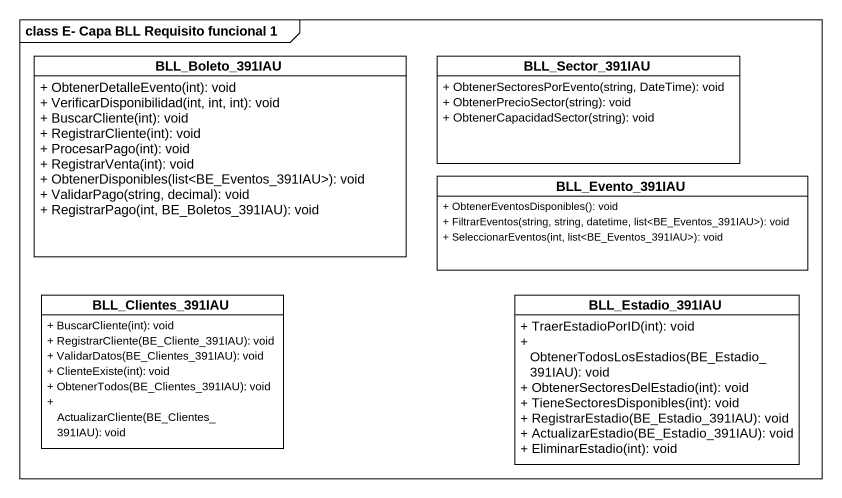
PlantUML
@startuml
mainframe class E- Capa BLL Requisito funcional 1
hide circle
hide empty members
skinparam classAttributeIconSize 0
class BLL_Boleto_391IAU {
  + ObtenerDetalleEvento(int): void
  + VerificarDisponibilidad(int, int, int): void
  + BuscarCliente(int): void
  + RegistrarCliente(int): void
  + ProcesarPago(int): void
  + RegistrarVenta(int): void
  + ObtenerDisponibles(list<BE_Eventos_391IAU>): void
  + ValidarPago(string, decimal): void
  + RegistrarPago(int, BE_Boletos_391IAU): void
}
class BLL_Sector_391IAU {
  + ObtenerSectoresPorEvento(string, DateTime): void
  + ObtenerPrecioSector(string): void
  + ObtenerCapacidadSector(string): void
}
class BLL_Evento_391IAU {
  + ObtenerEventosDisponibles(): void
  + FiltrarEventos(string, string, datetime, list<BE_Eventos_391IAU>): void
  + SeleccionarEventos(int, list<BE_Eventos_391IAU>): void
}
class BLL_Clientes_391IAU {
  + BuscarCliente(int): void
  + RegistrarCliente(BE_Cliente_391IAU): void
  + ValidarDatos(BE_Clientes_391IAU): void
  + ClienteExiste(int): void
  + ObtenerTodos(BE_Clientes_391IAU): void
  + ActualizarCliente(BE_Clientes_391IAU): void
}
class BLL_Estadio_391IAU {
  + TraerEstadioPorID(int): void
  + ObtenerTodosLosEstadios(BE_Estadio_391IAU): void
  + ObtenerSectoresDelEstadio(int): void
  + TieneSectoresDisponibles(int): void
  + RegistrarEstadio(BE_Estadio_391IAU): void
  + ActualizarEstadio(BE_Estadio_391IAU): void
  + EliminarEstadio(int): void
}
@enduml
